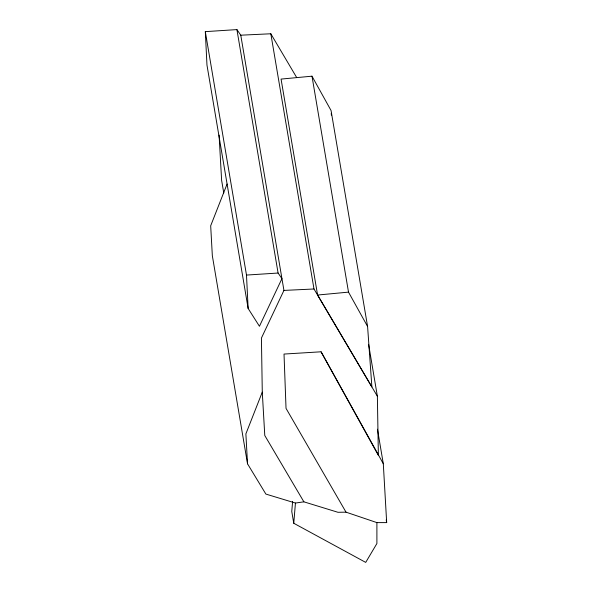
<?xml version="1.0" encoding="UTF-8"?>
<svg xmlns="http://www.w3.org/2000/svg" width="592" height="592" viewBox="0 0 592 592"><rect width="100%" height="100%" fill="white"/><g stroke="black" fill="none" stroke-linecap="round" stroke-linejoin="round"><path stroke-width="0.89" d="M227.084 184.038L210.685 225.789L212.336 255.722L247.53 463.825L265.875 494.076L295.445 503.052L303.881 501.831L337.98 512.295L346.009 512.154L376.904 522.61L376.897 543.515L365.715 562.4L293.758 523.261L291.767 511.481L292.611 501.38M293.758 523.261L295.445 503.052M236.918 29.6L278.092 273.038L281.947 278.632L259.437 326.266L248.137 308.469L206.963 65.039L205.32 31.635L236.918 29.6L240.774 35.194L283.938 290.413L261.427 338.047L262.278 392.141L245.88 433.892L247.53 463.825M311.991 76.183L281.067 79.084L317.593 295.038L371.887 386.976L367.588 326.488L331.061 110.534L311.991 76.183L348.51 292.13L367.588 326.488M317.593 295.038L348.51 292.13M205.32 31.635L246.494 275.073L278.092 273.038M376.904 522.61L386.68 522.618L383.305 463.758L321.071 351.796L284.019 354.06L286.032 408.369L346.009 512.154M240.774 35.194L270.825 33.774L296.651 77.478M283.938 290.413L313.989 288.992L377.378 396.255L378.362 455.337L321.071 351.796M303.881 501.831L264.779 435.497L262.278 392.141M368.594 344.3L377.378 396.255M377.459 429.193L383.305 463.758M386.221 519.887L386.68 522.618M270.825 33.774L313.989 288.992M223.769 193.044L221.615 180.286L219.084 135.094M331.254 113.287L331.387 115.122M246.494 275.073L248.137 308.469"/></g></svg>
